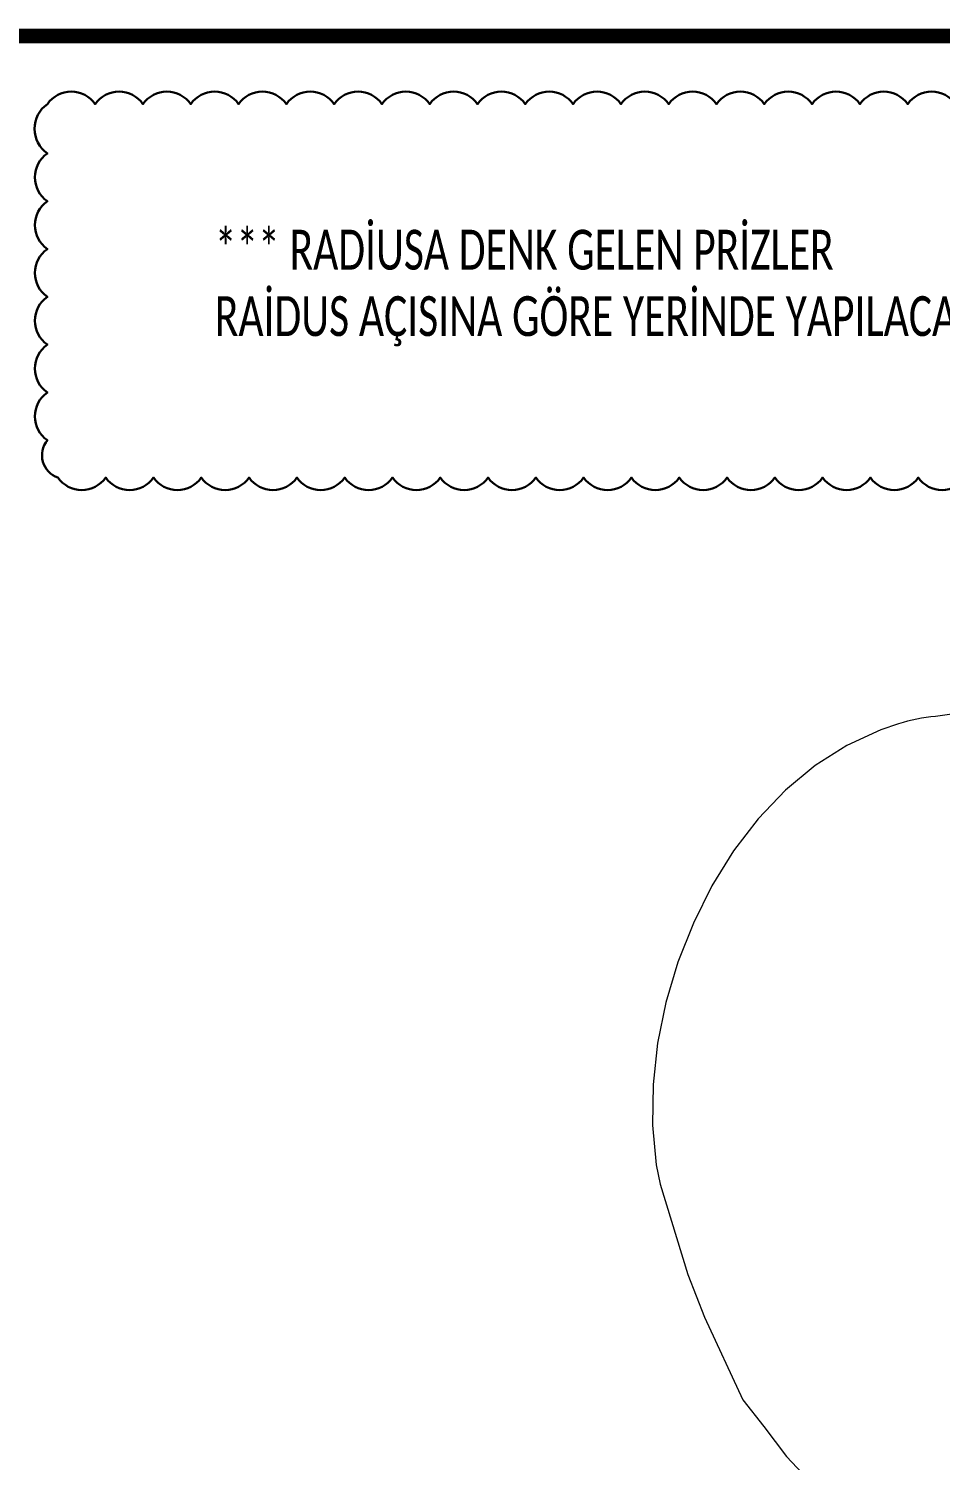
# Model space of a CAD drawing. Header units: millimetres. Extents: x 210628 to 232146, y -111309 to -91563.
# Drawn here: x 228114 to 229258, y -103214 to -101417 of the extents above; entities that cross this region are included whole.
import ezdxf

# ---------------------------------------------------------------- set-up
doc = ezdxf.new("R2010")
doc.units = ezdxf.units.MM
doc.layers.get('0').update_dxf_attribs({"lineweight": 20})
doc.layers.add('KP', color=167, linetype='Continuous', lineweight=30)
doc.layers.add('t_tarama', color=253, linetype='Continuous', lineweight=5)
doc.styles.add('Ölçü50', font='calibri.ttf', dxfattribs={"width": 0.7})

# ---------------------------------------------------------------- blocks, each defined once
blk = doc.blocks.new('ELEKTRİK')
at = {"color": 1, "elevation": 0}
blk.add_lwpolyline([(221103.7, -109495.02, -0.5205671), (221043.7, -109495.02, -0.5205671), (220983.7, -109495.02, -0.5205671), (220923.7, -109495.02, -0.5205671), (220863.7, -109495.02, -0.5205671), (220803.7, -109495.02, -0.5205671), (220743.7, -109495.02, -0.5205671), (220683.7, -109495.02, -0.5205671), (220623.7, -109495.02, -0.5205671), (220563.7, -109495.02, -0.5205671), (220503.7, -109495.02, -0.5205671), (220443.7, -109495.02, -0.5205671), (220383.7, -109495.02, -0.5205671), (220323.7, -109495.02, -0.5205671), (220263.7, -109495.02, -0.5205671), (220203.7, -109495.02, -0.5205671), (220143.7, -109495.02, -0.5205671), (220083.7, -109495.02, -0.5205671), (220023.7, -109495.02, -0.5205671), (219963.7, -109495.02, -0.5205671), (219950.47, -109448.24, -0.5205671), (219950.47, -109388.24, -0.5205671), (219950.47, -109328.24, -0.5205671), (219950.47, -109268.24, -0.5205671), (219950.47, -109208.24, -0.5205671), (219950.47, -109148.24, -0.5205671), (219950.47, -109088.24, -0.5205671), (219950.47, -109026.36, -0.5205671), (220010.47, -109026.36, -0.5205671), (220070.47, -109026.36, -0.5205671), (220130.47, -109026.36, -0.5205671), (220190.47, -109026.36, -0.5205671), (220250.47, -109026.36, -0.5205671), (220310.47, -109026.36, -0.5205671), (220370.47, -109026.36, -0.5205671), (220430.47, -109026.36, -0.5205671), (220490.47, -109026.36, -0.5205671), (220550.47, -109026.36, -0.5205671), (220610.47, -109026.36, -0.5205671), (220670.47, -109026.36, -0.5205671), (220730.47, -109026.36, -0.5205671), (220790.47, -109026.36, -0.5205671), (220850.47, -109026.36, -0.5205671), (220910.47, -109026.36, -0.5205671), (220970.47, -109026.36, -0.5205671), (221030.47, -109026.36, -0.5205671), (221090.47, -109026.36, -0.5205671)], format="xyb", dxfattribs=at)
at = {"color": 1, "insert": (220160.68, -109184.09, 0), "char_height": 50, "attachment_point": 1, "style": 'Ölçü50'}
blk.add_mtext_dynamic_manual_height_columns('*** RADİUSA DENK GELEN PRİZLER\\PRAİDUS AÇISINA GÖRE YERİNDE YAPILACAKTIR', width=1479.317, gutter_width=12.5, heights=[0], dxfattribs=at)

msp = doc.modelspace()

# ---------------------------------------------------------------- linework, layer by layer
at = {"color": 2, "const_width": 18.49}
msp.add_lwpolyline([(226095.89, -104291.53), (226095.89, -101426.44), (232136.46, -101426.44), (232136.46, -104291.53)], close=True, dxfattribs=at)
at = {"layer": 't_tarama', "elevation": 0}
msp.add_lwpolyline([(229275.5, -102277.25), (229252.09, -102280.18, 0.0591467), (229205.89, -102289.62), (229183.57, -102297.01), (229140.96, -102316.73), (229100.9, -102341.98), (229063.69, -102372.88), (229029.57, -102408.78), (228998.78, -102448.98), (228971.57, -102492.81), (228948.18, -102539.57), (228928.85, -102588.57), (228913.81, -102639.11), (228903.32, -102690.5), (228897.61, -102742.07), (228896.93, -102793.1), (228901.51, -102842.92), (228906.59, -102867.33), (228941.16, -102980.51), (228962.31, -103034.35), (229010.17, -103137.84), (229036.82, -103171.44), (229065.27, -103209.03), (229111.24, -103257.85)], format="xyb", dxfattribs=at)

# ---------------------------------------------------------------- block references
at = {"layer": 'KP'}
msp.add_blockref('ELEKTRİK', (8186.78, 7514.47, 0), dxfattribs=at)

doc.saveas('drawing.dxf')
